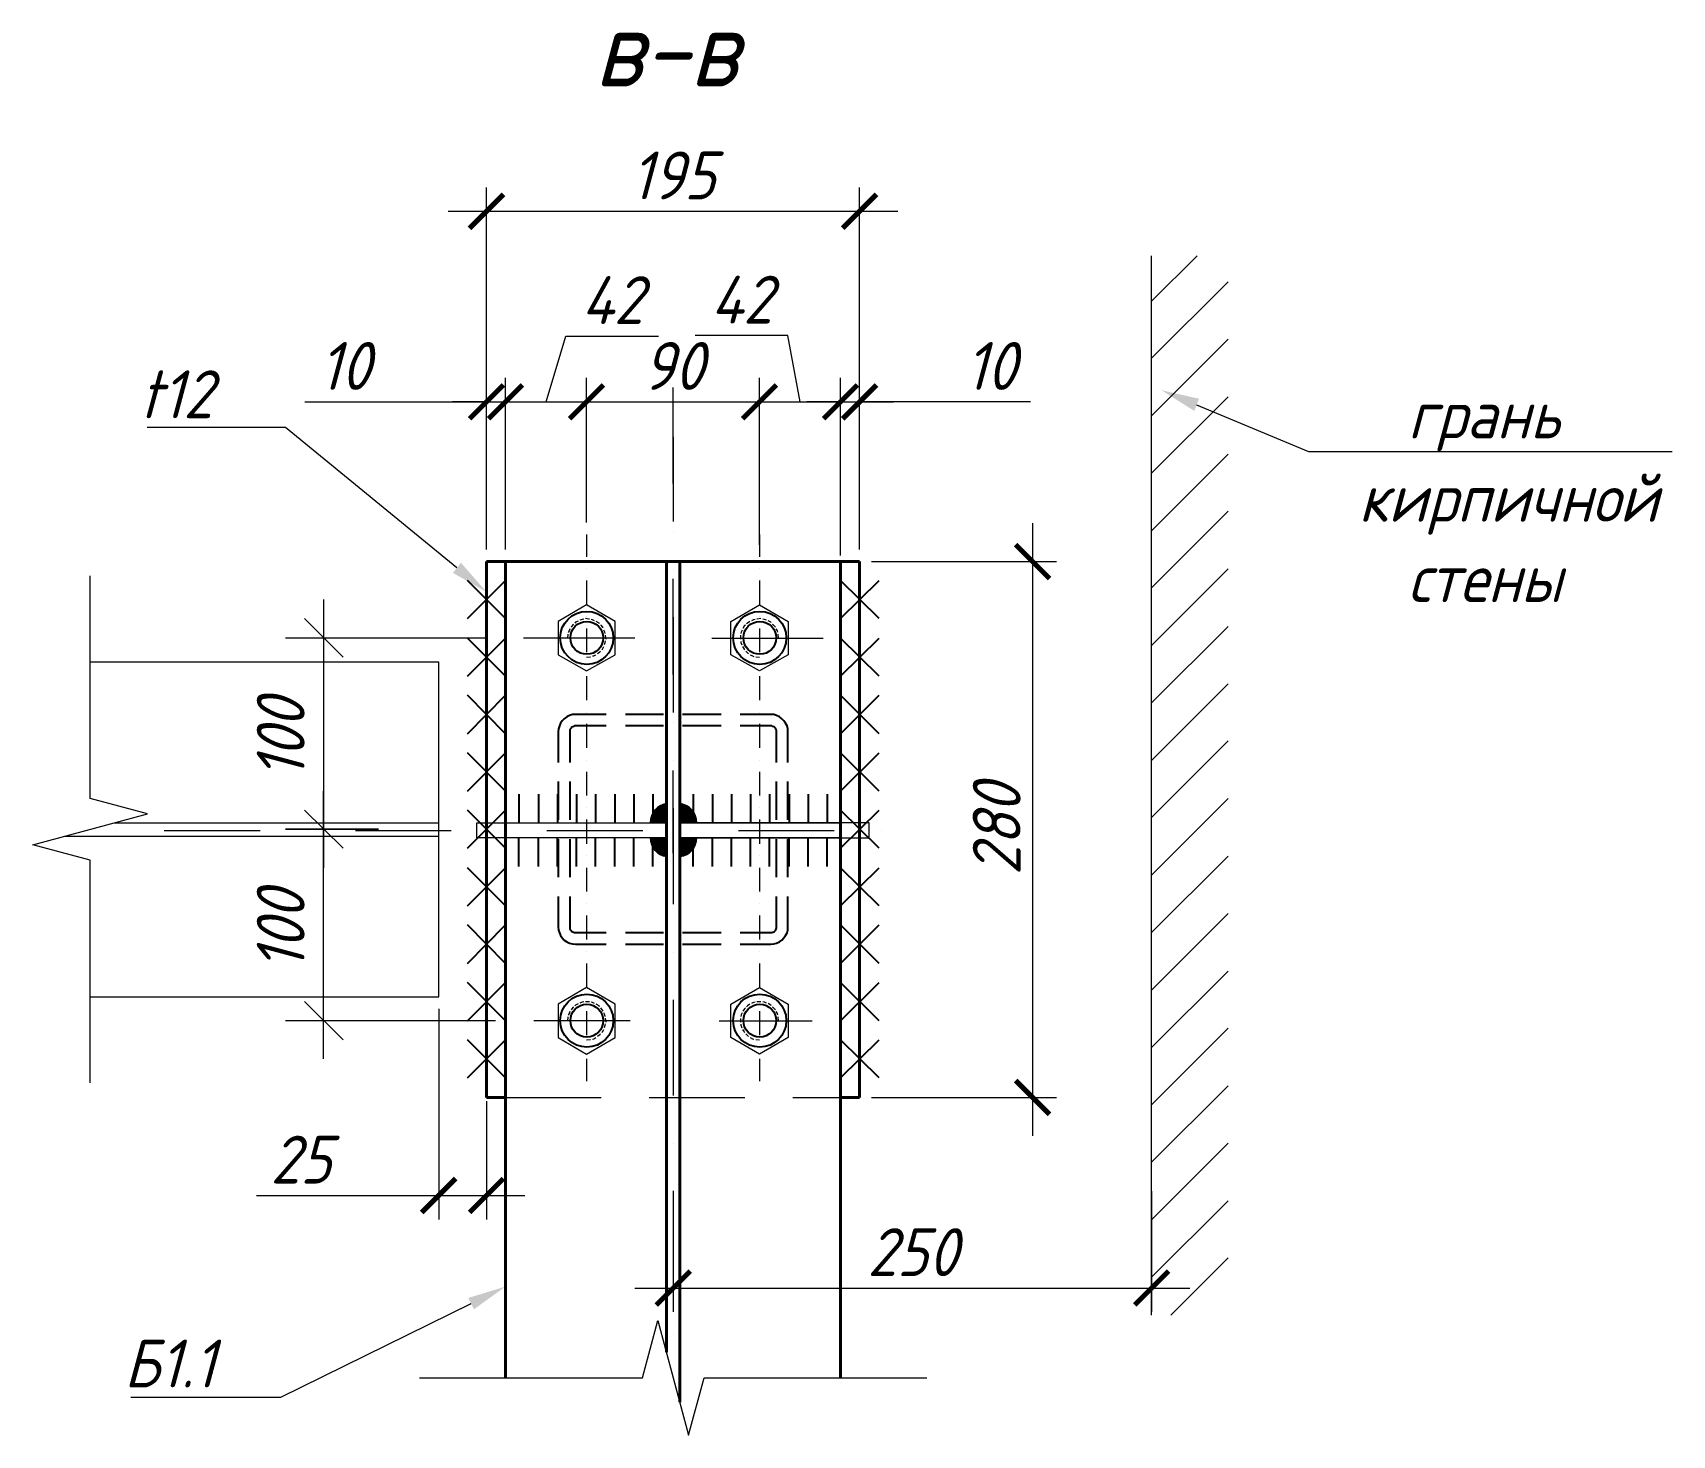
# Model space of a CAD drawing. Header units: millimetres. Extents: x 504091 to 2165846, y 135022 to 442887.
# Drawn here: x 893810 to 894667, y 255213 to 255946 of the extents above; entities that cross this region are included whole.
import ezdxf

# ---------------------------------------------------------------- set-up
doc = ezdxf.new("R2010")
doc.units = ezdxf.units.MM
doc.linetypes.add('( Dashed )', pattern=[0.75, 0.5, -0.25])
doc.layers.get('Defpoints').update_dxf_attribs({"color": 255})
for name, color, linetype in [('PDF _Геометрия', 7, 'Continuous'), ('PDF _Сплошная заливка', 7, 'Continuous'), ('PDF _Текст', 7, 'Continuous')]:
    doc.layers.add(name, color=color, linetype=linetype)
doc.layers.add('Лестницы', color=7, linetype='Continuous', lineweight=18)
doc.layers.add('Размеры КР', color=164, linetype='Continuous', lineweight=9)
doc.styles.add('GOST 2.304_new', font='isocpeur.ttf', dxfattribs={"width": 0.9, "oblique": 15})
doc.dimstyles.new('SPDS 1_10', dxfattribs={"dimscale": 10, "dimtxt": 2.5, "dimasz": 1.77, "dimexe": 1.25, "dimexo": 0.625, "dimtad": 1, "dimdec": 0, "dimrnd": 0.001, "dimtxsty": 'GOST 2.304_new', "dimblk": 'ARCHTICK', "dimcen": 2.5, "dimdle": 2, "dimclrt": 256, "dimadec": 0, "dimazin": 2, "dimtfac": 0.75, "dimtdec": 0, "dimtmove": 1, "dimatfit": 3, "dimfxl": 0, "dimtolj": 1, "dimlwd": 9, "dimlwe": 9, "dimarcsym": 0})

# ---------------------------------------------------------------- blocks, each defined once
blk = doc.blocks.new('_ArchTick')
at = {"color": 0, "linetype": 'ByBlock', "const_width": 0.15}
blk.add_lwpolyline([(-0.5, -0.5), (0.5, 0.5)], dxfattribs=at)
blk = doc.blocks.new('*D1410')
at = {"layer": 'Defpoints', "color": 0, "lineweight": 20, "transparency": 16777216}
for p in [(894242.2, 255669.45), (894242.2, 255389.51), (894332.56, 255389.51)]:
    blk.add_point(p, dxfattribs=at)
at = {"layer": 'Размеры КР', "color": 0, "lineweight": 9, "transparency": 16777216}
for p, q in [((894332.56, 255689.45), (894332.56, 255369.51)), ((894248.45, 255669.45), (894345.06, 255669.45)), ((894248.45, 255389.51), (894345.06, 255389.51))]:
    blk.add_line(p, q, dxfattribs=at)
at = {"layer": 'Размеры КР', "color": 0, "lineweight": 9, "transparency": 16777216, "xscale": 17.7, "yscale": 17.7, "zscale": 17.7}
for p, rotation in [((894332.56, 255669.45), 90), ((894332.56, 255389.51), 270)]:
    blk.add_blockref('_ArchTick', p, dxfattribs=dict(at, rotation=rotation))
at = {"layer": 'Размеры КР', "lineweight": 20, "transparency": 16777216, "insert": (894313.81, 255529.48), "char_height": 25, "attachment_point": 5, "rotation": 90, "style": 'GOST 2.304_new'}
blk.add_mtext('\\A1;280', dxfattribs=at)
blk = doc.blocks.new('*D1411')
at = {"layer": 'Defpoints', "color": 0, "lineweight": 20, "transparency": 16777216}
for p in [(894022.36, 255441.98), (894047.33, 255393.81), (894047.33, 255338.27)]:
    blk.add_point(p, dxfattribs=at)
at = {"layer": 'Размеры КР', "color": 0, "lineweight": 9, "transparency": 16777216}
for p, q in [((894022.36, 255435.73), (894022.36, 255325.77)), ((894047.33, 255387.56), (894047.33, 255325.77)), ((893927.26, 255338.27), (894022.36, 255338.27)), ((894002.36, 255338.27), (894067.33, 255338.27))]:
    blk.add_line(p, q, dxfattribs=at)
at = {"layer": 'Размеры КР', "color": 0, "lineweight": 9, "transparency": 16777216, "xscale": 17.7, "yscale": 17.7, "zscale": 17.7, "rotation": 180}
blk.add_blockref('_ArchTick', (894022.36, 255338.27), dxfattribs=at)
at = {"layer": 'Размеры КР', "color": 0, "lineweight": 9, "transparency": 16777216, "xscale": 17.7, "yscale": 17.7, "zscale": 17.7}
blk.add_blockref('_ArchTick', (894047.33, 255338.27), dxfattribs=at)
at = {"layer": 'Размеры КР', "lineweight": 20, "transparency": 16777216, "insert": (893950.36, 255357.02), "char_height": 25, "attachment_point": 5, "style": 'GOST 2.304_new'}
blk.add_mtext('\\A1;25', dxfattribs=at)
blk = doc.blocks.new('*D1412')
at = {"layer": 'Defpoints', "color": 0, "lineweight": 20, "transparency": 16777216}
for p in [(894057.27, 255752.89), (894047.33, 255669.45), (894057.27, 255669.45)]:
    blk.add_point(p, dxfattribs=at)
at = {"layer": 'Размеры КР', "color": 0, "lineweight": 9, "transparency": 16777216}
for p, q in [((894047.33, 255675.7), (894047.33, 255765.39)), ((894057.27, 255675.7), (894057.27, 255765.39)), ((893952.4, 255752.89), (894047.33, 255752.89)), ((894047.33, 255752.89), (894029.63, 255752.89)), ((894047.33, 255752.89), (894057.27, 255752.89)), ((894047.33, 255752.89), (894057.27, 255752.89)), ((894057.27, 255752.89), (894074.97, 255752.89))]:
    blk.add_line(p, q, dxfattribs=at)
at = {"layer": 'Размеры КР', "color": 0, "lineweight": 9, "transparency": 16777216, "xscale": 17.7, "yscale": 17.7, "zscale": 17.7}
blk.add_blockref('_ArchTick', (894047.33, 255752.89), dxfattribs=at)
at = {"layer": 'Размеры КР', "color": 0, "lineweight": 9, "transparency": 16777216, "xscale": 17.7, "yscale": 17.7, "zscale": 17.7, "rotation": 180}
blk.add_blockref('_ArchTick', (894057.27, 255752.89), dxfattribs=at)
at = {"layer": 'Размеры КР', "lineweight": 20, "transparency": 16777216, "insert": (893973.25, 255771.64), "char_height": 25, "attachment_point": 5, "style": 'GOST 2.304_new'}
blk.add_mtext('\\A1;10', dxfattribs=at)
blk = doc.blocks.new('*D1413')
at = {"layer": 'Defpoints', "color": 0, "lineweight": 20, "transparency": 16777216}
for p in [(894099.59, 255752.89), (894099.59, 255683.62), (894057.27, 255669.45)]:
    blk.add_point(p, dxfattribs=at)
at = {"layer": 'Размеры КР', "color": 0, "lineweight": 9, "transparency": 16777216}
for p, q in [((894078.43, 255752.89), (894088.74, 255787.27)), ((894088.74, 255787.27), (894137.19, 255787.27)), ((894057.27, 255675.7), (894057.27, 255765.39)), ((894099.59, 255689.87), (894099.59, 255765.39)), ((894037.27, 255752.89), (894119.59, 255752.89))]:
    blk.add_line(p, q, dxfattribs=at)
at = {"layer": 'Размеры КР', "color": 0, "lineweight": 9, "transparency": 16777216, "xscale": 17.7, "yscale": 17.7, "zscale": 17.7, "rotation": 180}
blk.add_blockref('_ArchTick', (894057.27, 255752.89), dxfattribs=at)
at = {"layer": 'Размеры КР', "color": 0, "lineweight": 9, "transparency": 16777216, "xscale": 17.7, "yscale": 17.7, "zscale": 17.7}
blk.add_blockref('_ArchTick', (894099.59, 255752.89), dxfattribs=at)
at = {"layer": 'Размеры КР', "lineweight": 20, "transparency": 16777216, "insert": (894112.97, 255806.02), "char_height": 25, "attachment_point": 5, "style": 'GOST 2.304_new'}
blk.add_mtext('\\A1;42', dxfattribs=at)
blk = doc.blocks.new('*D1414')
at = {"layer": 'Defpoints', "color": 0, "lineweight": 20, "transparency": 16777216}
for p in [(894189.94, 255752.89), (894099.59, 255683.62), (894189.94, 255671.98)]:
    blk.add_point(p, dxfattribs=at)
at = {"layer": 'Размеры КР', "color": 0, "lineweight": 9, "transparency": 16777216}
for p, q in [((894099.59, 255689.87), (894099.59, 255765.39)), ((894189.94, 255678.23), (894189.94, 255765.39)), ((894079.59, 255752.89), (894209.94, 255752.89))]:
    blk.add_line(p, q, dxfattribs=at)
at = {"layer": 'Размеры КР', "color": 0, "lineweight": 9, "transparency": 16777216, "xscale": 17.7, "yscale": 17.7, "zscale": 17.7, "rotation": 180}
blk.add_blockref('_ArchTick', (894099.59, 255752.89), dxfattribs=at)
at = {"layer": 'Размеры КР', "color": 0, "lineweight": 9, "transparency": 16777216, "xscale": 17.7, "yscale": 17.7, "zscale": 17.7}
blk.add_blockref('_ArchTick', (894189.94, 255752.89), dxfattribs=at)
at = {"layer": 'Размеры КР', "lineweight": 20, "transparency": 16777216, "insert": (894144.77, 255771.64), "char_height": 25, "attachment_point": 5, "style": 'GOST 2.304_new'}
blk.add_mtext('\\A1;90', dxfattribs=at)
blk = doc.blocks.new('*D1415')
at = {"layer": 'Defpoints', "color": 0, "lineweight": 20, "transparency": 16777216}
for p in [(894232.26, 255752.89), (894189.94, 255671.98), (894232.26, 255666.35)]:
    blk.add_point(p, dxfattribs=at)
at = {"layer": 'Размеры КР', "color": 0, "lineweight": 9, "transparency": 16777216}
for p, q in [((894204.71, 255787.52), (894156.26, 255787.52)), ((894211.1, 255752.89), (894204.71, 255787.52)), ((894189.94, 255678.23), (894189.94, 255765.39)), ((894232.26, 255672.6), (894232.26, 255765.39)), ((894169.94, 255752.89), (894252.26, 255752.89))]:
    blk.add_line(p, q, dxfattribs=at)
at = {"layer": 'Размеры КР', "color": 0, "lineweight": 9, "transparency": 16777216, "xscale": 17.7, "yscale": 17.7, "zscale": 17.7, "rotation": 180}
blk.add_blockref('_ArchTick', (894189.94, 255752.89), dxfattribs=at)
at = {"layer": 'Размеры КР', "color": 0, "lineweight": 9, "transparency": 16777216, "xscale": 17.7, "yscale": 17.7, "zscale": 17.7}
blk.add_blockref('_ArchTick', (894232.26, 255752.89), dxfattribs=at)
at = {"layer": 'Размеры КР', "lineweight": 20, "transparency": 16777216, "insert": (894180.49, 255806.27), "char_height": 25, "attachment_point": 5, "style": 'GOST 2.304_new'}
blk.add_mtext('\\A1;42', dxfattribs=at)
blk = doc.blocks.new('*D1416')
at = {"layer": 'Defpoints', "color": 0, "lineweight": 20, "transparency": 16777216}
for p in [(894242.2, 255752.89), (894232.26, 255666.35), (894242.2, 255669.45)]:
    blk.add_point(p, dxfattribs=at)
at = {"layer": 'Размеры КР', "color": 0, "lineweight": 9, "transparency": 16777216}
for p, q in [((894232.26, 255672.6), (894232.26, 255765.39)), ((894242.2, 255675.7), (894242.2, 255765.39)), ((894232.26, 255752.89), (894214.56, 255752.89)), ((894232.26, 255752.89), (894242.2, 255752.89)), ((894232.26, 255752.89), (894242.2, 255752.89)), ((894242.2, 255752.89), (894259.9, 255752.89)), ((894331.46, 255752.89), (894242.2, 255752.89))]:
    blk.add_line(p, q, dxfattribs=at)
at = {"layer": 'Размеры КР', "color": 0, "lineweight": 9, "transparency": 16777216, "xscale": 17.7, "yscale": 17.7, "zscale": 17.7}
blk.add_blockref('_ArchTick', (894232.26, 255752.89), dxfattribs=at)
at = {"layer": 'Размеры КР', "color": 0, "lineweight": 9, "transparency": 16777216, "xscale": 17.7, "yscale": 17.7, "zscale": 17.7, "rotation": 180}
blk.add_blockref('_ArchTick', (894242.2, 255752.89), dxfattribs=at)
at = {"layer": 'Размеры КР', "lineweight": 20, "transparency": 16777216, "insert": (894310.61, 255771.64), "char_height": 25, "attachment_point": 5, "style": 'GOST 2.304_new'}
blk.add_mtext('\\A1;10', dxfattribs=at)
blk = doc.blocks.new('*D1417')
at = {"layer": 'Defpoints', "color": 0, "lineweight": 20, "transparency": 16777216}
for p in [(894242.2, 255852.42), (894047.33, 255669.45), (894242.2, 255669.45)]:
    blk.add_point(p, dxfattribs=at)
at = {"layer": 'Размеры КР', "color": 0, "lineweight": 9, "transparency": 16777216}
for p, q in [((894047.33, 255675.7), (894047.33, 255864.92)), ((894242.2, 255675.7), (894242.2, 255864.92)), ((894027.33, 255852.42), (894262.2, 255852.42))]:
    blk.add_line(p, q, dxfattribs=at)
at = {"layer": 'Размеры КР', "color": 0, "lineweight": 9, "transparency": 16777216, "xscale": 17.7, "yscale": 17.7, "zscale": 17.7, "rotation": 180}
blk.add_blockref('_ArchTick', (894047.33, 255852.42), dxfattribs=at)
at = {"layer": 'Размеры КР', "color": 0, "lineweight": 9, "transparency": 16777216, "xscale": 17.7, "yscale": 17.7, "zscale": 17.7}
blk.add_blockref('_ArchTick', (894242.2, 255852.42), dxfattribs=at)
at = {"layer": 'Размеры КР', "lineweight": 20, "transparency": 16777216, "insert": (894144.77, 255871.17), "char_height": 25, "attachment_point": 5, "style": 'GOST 2.304_new'}
blk.add_mtext('\\A1;195', dxfattribs=at)
blk = doc.blocks.new('*D1418')
at = {"layer": 'Defpoints', "color": 0, "lineweight": 20, "transparency": 16777216}
for p in [(894394.75, 255346.7), (894144.87, 255332.89), (894394.75, 255289.93)]:
    blk.add_point(p, dxfattribs=at)
at = {"layer": 'Размеры КР', "color": 0, "lineweight": 9, "transparency": 16777216}
for p, q in [((894394.75, 255340.45), (894394.75, 255277.43)), ((894144.87, 255326.64), (894144.87, 255277.43)), ((894124.87, 255289.93), (894414.75, 255289.93))]:
    blk.add_line(p, q, dxfattribs=at)
at = {"layer": 'Размеры КР', "color": 0, "lineweight": 9, "transparency": 16777216, "xscale": 17.7, "yscale": 17.7, "zscale": 17.7, "rotation": 180}
blk.add_blockref('_ArchTick', (894144.87, 255289.93), dxfattribs=at)
at = {"layer": 'Размеры КР', "color": 0, "lineweight": 9, "transparency": 16777216, "xscale": 17.7, "yscale": 17.7, "zscale": 17.7}
blk.add_blockref('_ArchTick', (894394.75, 255289.93), dxfattribs=at)
at = {"layer": 'Размеры КР', "lineweight": 20, "transparency": 16777216, "insert": (894269.81, 255308.68), "char_height": 25, "attachment_point": 5, "style": 'GOST 2.304_new'}
blk.add_mtext('\\A1;250', dxfattribs=at)

msp = doc.modelspace()

# ---------------------------------------------------------------- linework, layer by layer
at = {"layer": 'PDF _Геометрия', "lineweight": 40}
for p, q in [((894242.2032, 255669.4455), (894047.3273, 255669.4455)), ((894047.3273, 255669.4455), (894047.3273, 255389.5097)), ((894232.2584, 255669.4455), (894057.2721, 255669.4455)), ((894057.2721, 255669.4455), (894057.2721, 255243.0883)), ((894232.2584, 255243.0883), (894232.2584, 255669.4455)), ((894242.2032, 255389.5097), (894242.2032, 255669.4455)), ((894047.3273, 255389.5097), (894057.2721, 255389.5097)), ((894232.2584, 255389.5097), (894242.2032, 255389.5097))]:
    msp.add_line(p, q, dxfattribs=at)
at = {"layer": 'PDF _Геометрия', "lineweight": 5}
for p, q in [((894022.3595, 255616.9708), (893840.3907, 255616.9708)), ((894022.3595, 255441.9844), (894022.3595, 255616.9708)), ((893840.3907, 255441.9844), (894022.3595, 255441.9844))]:
    msp.add_line(p, q, dxfattribs=at)
at = {"layer": 'PDF _Геометрия', "lineweight": 9}
for points in [[(894394.7517, 255805.4989), (894418.4499, 255829.1972)], [(894394.7517, 255275.6734), (894394.7517, 255829.1972)], [(894394.7517, 255775.6645), (894434.7425, 255815.6553)], [(894394.7517, 255745.6185), (894434.7425, 255785.6093)], [(894144.8711, 255710.2827), (894144.8711, 255760.4299)], [(894394.7517, 255715.5725), (894434.7425, 255755.5633)], [(894418.2383, 255751.3315), (894476.6376, 255726.9984), (894486.794, 255726.9984), (894666.647, 255726.9984)], [(893870.0135, 255739.6939), (893932.2214, 255739.6939), (893942.3778, 255739.6939), (894031.8811, 255666.2716)], [(894144.8711, 255734.6157), (894144.8711, 255690.3931)], [(894394.7517, 255685.5265), (894434.7425, 255725.5173)], [(894394.7517, 255655.692), (894434.7425, 255695.6829)], [(894099.5905, 255683.6221), (894099.5905, 255671.9846)], [(894144.8711, 255685.3149), (894144.8711, 255685.3149)], [(894189.9401, 255683.6221), (894189.9401, 255671.9846)], [(894057.2721, 255669.4455), (894057.2721, 255389.5097)], [(894232.2584, 255669.4455), (894232.2584, 255389.5097)], [(894099.5905, 255665.8484), (894099.5905, 255665.8484)], [(894099.5905, 255659.5007), (894099.5905, 255647.0168)], [(894144.8711, 255665.4252), (894144.8711, 255665.4252)], [(894144.8711, 255610.4114), (894144.8711, 255660.3471)], [(894189.9401, 255665.8484), (894189.9401, 255665.8484)], [(894189.9401, 255659.5007), (894189.9401, 255647.0168)], [(894394.7517, 255625.646), (894434.7425, 255665.6368)], [(894099.5905, 255640.8806), (894099.5905, 255640.8806)], [(894189.9401, 255640.8806), (894189.9401, 255640.8806)], [(893972.4239, 255619.5099), (893952.3227, 255639.6111)], [(894090.9152, 255634.3213), (894090.492, 255633.2633), (894090.0688, 255632.417)], [(894092.8195, 255636.6488), (894092.3963, 255636.4372), (894091.55, 255635.1676)], [(894095.147, 255638.3415), (894093.8775, 255637.7067), (894093.4543, 255637.2836)], [(894098.1093, 255639.3995), (894097.263, 255639.1879), (894095.9934, 255638.7647)], [(894101.0716, 255639.3995), (894100.86, 255639.3995), (894098.9557, 255639.6111)], [(894099.5905, 255634.5329), (894099.5905, 255622.049)], [(894103.8223, 255638.5531), (894102.7643, 255638.9763), (894101.918, 255639.1879)], [(894106.3614, 255636.8604), (894106.1498, 255637.2836), (894104.6687, 255638.1299)], [(894108.2657, 255634.7445), (894107.4194, 255636.014), (894106.9962, 255636.2256)], [(894109.3237, 255631.7822), (894109.1121, 255632.6285), (894108.6889, 255633.6865)], [(894144.8711, 255640.4574), (894144.8711, 255590.5218)], [(894180.8417, 255633.6865), (894180.4185, 255632.6285), (894180.2069, 255631.7822)], [(894182.5344, 255636.2256), (894182.1112, 255636.014), (894181.2648, 255634.5329)], [(894184.8619, 255638.1299), (894183.5924, 255637.2836), (894183.1692, 255636.8604)], [(894187.6126, 255639.1879), (894186.7662, 255638.9763), (894185.7083, 255638.5531)], [(894190.5749, 255639.6111), (894188.6706, 255639.3995), (894188.459, 255639.3995)], [(894189.9401, 255634.5329), (894189.9401, 255622.049)], [(894193.5372, 255638.7647), (894192.4792, 255639.1879), (894191.6328, 255639.3995)], [(894196.0763, 255637.4952), (894195.8647, 255637.7067), (894194.3835, 255638.5531)], [(894198.1922, 255635.1676), (894197.1342, 255636.4372), (894196.711, 255636.6488)], [(894199.4617, 255632.6285), (894199.2501, 255633.2633), (894198.6154, 255634.3213)], [(894394.7517, 255595.6), (894434.7425, 255635.5908)], [(894124.7699, 255629.4547), (894066.5822, 255629.4547)], [(894089.8572, 255631.5706), (894089.8572, 255631.359), (894089.6457, 255629.4547)], [(894107.6309, 255623.3185), (894107.8425, 255623.7417), (894108.6889, 255625.0112)], [(894108.9005, 255626.0692), (894109.3237, 255627.1272), (894109.5353, 255627.9735)], [(894109.7469, 255628.8199), (894109.5353, 255630.7242), (894109.5353, 255630.9358)], [(894164.9723, 255629.4547), (894223.16, 255629.4547)], [(894179.9953, 255630.9358), (894179.9953, 255630.7242), (894179.9953, 255628.8199)], [(894180.2069, 255627.7619), (894180.2069, 255627.1272), (894180.6301, 255625.8576)], [(894181.0533, 255625.0112), (894181.8996, 255623.7417), (894182.1112, 255623.3185)], [(894199.8849, 255629.4547), (894199.6733, 255631.359), (894199.6733, 255631.5706)], [(894099.5905, 255619.5099), (894101.4948, 255619.7215), (894101.7064, 255619.7215)], [(894099.5905, 255615.7012), (894099.5905, 255615.7012)], [(894102.7643, 255620.1446), (894103.3991, 255620.1446), (894104.4571, 255620.7794)], [(894105.3034, 255621.4142), (894106.573, 255622.2606), (894106.7846, 255622.6837)], [(894182.746, 255622.6837), (894183.1692, 255622.2606), (894184.2271, 255621.2026)], [(894185.0735, 255620.7794), (894186.343, 255620.1446), (894186.9778, 255619.933)], [(894188.0358, 255619.7215), (894189.9401, 255619.5099)], [(894189.9401, 255615.7012), (894189.9401, 255615.7012)], [(894099.5905, 255609.565), (894099.5905, 255597.0811)], [(894189.9401, 255609.565), (894189.9401, 255597.0811)], [(894394.7517, 255565.554), (894434.7425, 255605.5448)], [(894099.5905, 255590.7334), (894099.5905, 255590.7334)], [(894189.9401, 255590.7334), (894189.9401, 255590.7334)], [(894099.5905, 255584.5972), (894099.5905, 255572.1133)], [(894144.8711, 255585.4436), (894144.8711, 255585.4436)], [(894189.9401, 255584.5972), (894189.9401, 255572.1133)], [(894394.7517, 255535.7196), (894434.7425, 255575.7104)], [(894099.5905, 255565.7656), (894099.5905, 255565.7656)], [(894144.8711, 255565.554), (894144.8711, 255565.554)], [(894189.9401, 255565.7656), (894189.9401, 255565.7656)], [(894099.5905, 255559.6294), (894099.5905, 255547.1455)], [(894144.8711, 255517.0995), (894144.8711, 255560.2642)], [(894189.9401, 255559.6294), (894189.9401, 255547.1455)], [(894099.5905, 255540.7978), (894099.5905, 255540.7978)], [(894144.8711, 255540.5862), (894144.8711, 255490.4389)], [(894189.9401, 255540.7978), (894189.9401, 255540.7978)], [(894394.7517, 255505.6735), (894434.7425, 255545.6644)], [(894057.2721, 255532.9689), (894141.274, 255532.9689)], [(894099.5905, 255534.6616), (894099.5905, 255521.9661)], [(894148.2565, 255532.9689), (894232.2584, 255532.9689)], [(894189.9401, 255534.6616), (894189.9401, 255521.9661)], [(893853.9325, 255528.9486), (893853.9325, 255528.9486)], [(893878.9003, 255528.9486), (893929.0476, 255528.9486)], [(893954.0154, 255528.9486), (893954.0154, 255528.9486)], [(893978.9832, 255528.9486), (894028.9188, 255528.9486)], [(894053.8867, 255528.9486), (894053.8867, 255528.9486)], [(894141.274, 255525.14), (894057.2721, 255525.14)], [(894078.8545, 255528.9486), (894129.0017, 255528.9486)], [(894232.2584, 255525.14), (894148.2565, 255525.14)], [(894153.9695, 255528.9486), (894153.9695, 255528.9486)], [(894178.9373, 255528.9486), (894228.873, 255528.9486)], [(894253.8408, 255528.9486), (894253.8408, 255528.9486)], [(894099.5905, 255515.8299), (894099.5905, 255515.8299)], [(894189.9401, 255515.8299), (894189.9401, 255515.8299)], [(894394.7517, 255475.6275), (894434.7425, 255515.6183)], [(894099.5905, 255509.4822), (894099.5905, 255496.9983)], [(894189.9401, 255509.4822), (894189.9401, 255496.9983)], [(894099.5905, 255490.8621), (894099.5905, 255490.8621)], [(894189.9401, 255490.8621), (894189.9401, 255490.8621)], [(894099.5905, 255484.5144), (894099.5905, 255472.0305)], [(894189.9401, 255484.5144), (894189.9401, 255472.0305)], [(894394.7517, 255445.5815), (894434.7425, 255485.5723)], [(894099.5905, 255465.8943), (894099.5905, 255465.8943)], [(894144.8711, 255465.4711), (894144.8711, 255465.4711)], [(894189.9401, 255465.8943), (894189.9401, 255465.8943)], [(894099.5905, 255459.5466), (894099.5905, 255447.0626)], [(894189.9401, 255459.5466), (894189.9401, 255447.0626)], [(894394.7517, 255415.5355), (894434.7425, 255455.5263)], [(893952.3227, 255439.6569), (893972.4239, 255419.5557)], [(894092.8195, 255436.6947), (894092.3963, 255436.4831), (894091.55, 255435.2135)], [(894095.147, 255438.3874), (894093.8775, 255437.7526), (894093.4543, 255437.3294)], [(894098.1093, 255439.4453), (894097.263, 255439.2338), (894095.9934, 255438.8106)], [(894101.0716, 255439.4453), (894100.86, 255439.4453), (894098.9557, 255439.4453)], [(894099.5905, 255440.9265), (894099.5905, 255440.9265)], [(894103.8223, 255438.599), (894102.7643, 255439.0222), (894101.918, 255439.2338)], [(894106.3614, 255436.9062), (894106.1498, 255437.3294), (894104.6687, 255438.1758)], [(894108.2657, 255434.5787), (894107.4194, 255435.8483), (894106.9962, 255436.2715)], [(894144.8711, 255440.5033), (894144.8711, 255390.5677)], [(894182.5344, 255436.2715), (894182.1112, 255435.8483), (894181.2648, 255434.5787)], [(894184.8619, 255438.1758), (894183.5924, 255437.3294), (894183.1692, 255436.9062)], [(894187.6126, 255439.2338), (894186.7662, 255439.0222), (894185.7083, 255438.599)], [(894190.5749, 255439.4453), (894188.6706, 255439.4453), (894188.459, 255439.4453)], [(894189.9401, 255440.9265), (894189.9401, 255440.9265)], [(894193.5372, 255438.8106), (894192.4792, 255439.2338), (894191.6328, 255439.4453)], [(894196.0763, 255437.3294), (894195.8647, 255437.7526), (894194.3835, 255438.599)], [(894198.1922, 255435.2135), (894197.1342, 255436.4831), (894196.711, 255436.6947)], [(894122.4424, 255429.5005), (894072.0835, 255429.5005)], [(894089.8572, 255431.6165), (894089.8572, 255431.4049), (894089.6457, 255429.5005)], [(894090.9152, 255434.3671), (894090.492, 255433.3092), (894090.0688, 255432.4628)], [(894099.5905, 255434.5787), (894099.5905, 255422.0948)], [(894109.3237, 255431.828), (894109.1121, 255432.6744), (894108.6889, 255433.7324)], [(894108.9005, 255426.1151), (894109.3237, 255427.173), (894109.5353, 255428.0194)], [(894109.7469, 255428.8658), (894109.5353, 255430.7701), (894109.5353, 255430.9817)], [(894168.7809, 255429.5005), (894217.447, 255429.5005)], [(894179.9953, 255430.7701), (894179.9953, 255428.8658)], [(894180.8417, 255433.7324), (894180.4185, 255432.6744), (894180.2069, 255431.828)], [(894180.2069, 255427.8078), (894180.2069, 255427.173), (894180.6301, 255425.9035)], [(894189.9401, 255434.5787), (894189.9401, 255422.0948)], [(894199.4617, 255432.6744), (894199.2501, 255433.3092), (894198.6154, 255434.3671)], [(894199.8849, 255429.5005), (894199.6733, 255431.4049), (894199.6733, 255431.6165)], [(894099.5905, 255419.5557), (894101.4948, 255419.7673), (894101.7064, 255419.7673)], [(894102.7643, 255419.9789), (894103.3991, 255420.1905), (894104.4571, 255420.8253)], [(894105.3034, 255421.4601), (894106.573, 255422.3064), (894106.7846, 255422.7296)], [(894107.6309, 255423.3644), (894107.8425, 255423.7876), (894108.6889, 255425.0571)], [(894181.0533, 255425.0571), (894181.8996, 255423.7876), (894182.1112, 255423.3644)], [(894182.746, 255422.7296), (894183.1692, 255422.3064), (894184.2271, 255421.2485)], [(894185.0735, 255420.8253), (894186.343, 255420.1905), (894186.9778, 255419.9789)], [(894188.0358, 255419.7673), (894189.9401, 255419.5557)], [(894394.7517, 255385.7011), (894434.7425, 255425.6919)], [(894099.5905, 255415.7471), (894099.5905, 255415.7471)], [(894099.5905, 255409.6109), (894099.5905, 255397.9734)], [(894189.9401, 255415.7471), (894189.9401, 255415.7471)], [(894189.9401, 255409.6109), (894189.9401, 255397.9734)], [(894394.7517, 255355.655), (894434.7425, 255395.6459)], [(894144.8711, 255365.5999), (894144.8711, 255365.5999)], [(894394.7517, 255325.609), (894434.7425, 255365.5999)], [(894144.8711, 255340.632), (894144.8711, 255290.4848)], [(894394.7517, 255295.563), (894434.7425, 255335.5538)], [(894404.6965, 255275.6734), (894434.7425, 255305.7194)], [(893861.5498, 255232.9319), (893929.6823, 255232.9319), (893939.8387, 255232.9319), (894039.2868, 255281.8096)], [(894012.4147, 255243.0883), (894128.7901, 255243.0883), (894136.8306, 255272.9227), (894152.9116, 255213.0423), (894160.952, 255243.0883), (894277.3275, 255243.0883)], [(894144.8711, 255265.517), (894144.8711, 255265.517)]]:
    msp.add_lwpolyline(points, dxfattribs=at)
at = {"layer": 'PDF _Геометрия', "lineweight": 40}
for points in [[(894141.274, 255256.3768), (894141.274, 255669.4455)], [(894148.2565, 255230.3761), (894148.2565, 255669.4455)]]:
    msp.add_lwpolyline(points, dxfattribs=at)
at = {"layer": 'PDF _Геометрия', "lineweight": 5}
for points in [[(893840.3907, 255397.127), (893840.3907, 255513.5024), (893810.3446, 255521.5429), (893870.2251, 255537.6239), (893840.3907, 255545.6644), (893840.3907, 255662.0398)], [(893852.8913, 255532.9689), (894022.3595, 255532.9689)], [(893826.8906, 255525.9863), (894022.3595, 255525.9863)]]:
    msp.add_lwpolyline(points, dxfattribs=at)
at = {"layer": 'PDF _Геометрия', "lineweight": 25}
for points in [[(894037.3825, 255639.6111), (894057.2721, 255659.5007)], [(894057.2721, 255639.6111), (894037.3825, 255659.5007)], [(894252.3596, 255639.6111), (894232.2584, 255659.5007)], [(894232.2584, 255639.6111), (894252.3596, 255659.5007)], [(894037.3825, 255609.5651), (894057.2721, 255629.4547)], [(894057.2721, 255609.5651), (894037.3825, 255629.4547)], [(894252.3596, 255609.5651), (894232.2584, 255629.4547)], [(894232.2584, 255609.5651), (894252.3596, 255629.4547)], [(894037.3825, 255579.519), (894057.2721, 255599.6202)], [(894057.2721, 255579.519), (894037.3825, 255599.6202)], [(894252.3596, 255579.519), (894232.2584, 255599.6202)], [(894232.2584, 255579.519), (894252.3596, 255599.6202)], [(894109.7469, 255589.4638), (894093.8775, 255589.4638), (894092.1848, 255589.4638), (894090.7036, 255589.0407), (894089.2225, 255588.4059), (894087.9529, 255587.3479), (894086.895, 255586.29), (894086.0486, 255585.0204), (894085.4138, 255583.5393), (894084.9906, 255582.0581), (894084.779, 255580.577), (894084.779, 255564.496)], [(894139.7929, 255589.4638), (894119.9033, 255589.4638)], [(894169.8389, 255589.4638), (894149.7377, 255589.4638)], [(894204.7515, 255564.496), (894204.7515, 255580.577), (894204.7515, 255582.0581), (894204.3283, 255583.5393), (894203.482, 255585.0204), (894202.6356, 255586.29), (894201.5776, 255587.3479), (894200.3081, 255588.4059), (894198.827, 255589.0407), (894197.3458, 255589.4638), (894195.8647, 255589.4638), (894179.7837, 255589.4638)], [(894109.7469, 255583.5393), (894093.8775, 255583.5393), (894093.2427, 255583.5393), (894092.8195, 255583.3277), (894092.3963, 255583.1161), (894091.9732, 255582.9045), (894091.55, 255582.4813), (894091.1268, 255582.0581), (894090.9152, 255581.6349), (894090.9152, 255581.0002), (894090.9152, 255580.577), (894090.9152, 255564.496)], [(894139.7929, 255583.5393), (894119.9033, 255583.5393)], [(894169.8389, 255583.5393), (894149.7377, 255583.5393)], [(894198.827, 255564.496), (894198.827, 255580.577), (894198.827, 255581.0002), (894198.6154, 255581.6349), (894198.4038, 255582.0581), (894198.1922, 255582.4813), (894197.769, 255582.9045), (894197.3458, 255583.1161), (894196.9226, 255583.3277), (894196.2879, 255583.5393), (894195.8647, 255583.5393), (894179.7837, 255583.5393)], [(894037.3825, 255549.473), (894057.2721, 255569.5742)], [(894057.2721, 255549.473), (894037.3825, 255569.5742)], [(894252.3596, 255549.473), (894232.2584, 255569.5742)], [(894232.2584, 255549.473), (894252.3596, 255569.5742)], [(894064.2547, 255547.9919), (894064.2547, 255532.9689)], [(894074.4111, 255547.9919), (894074.4111, 255532.9689)], [(894084.3559, 255547.9919), (894084.3559, 255532.9689)], [(894084.779, 255554.5512), (894084.779, 255534.45)], [(894090.9152, 255554.5512), (894090.9152, 255534.45)], [(894094.3007, 255547.9919), (894094.3007, 255532.9689)], [(894104.2455, 255547.9919), (894104.2455, 255532.9689)], [(894114.4019, 255547.9919), (894114.4019, 255532.9689)], [(894124.3467, 255547.9919), (894124.3467, 255532.9689)], [(894134.2915, 255547.9919), (894134.2915, 255532.9689)], [(894155.2391, 255547.9919), (894155.2391, 255532.9689)], [(894165.3955, 255547.9919), (894165.3955, 255532.9689)], [(894175.3403, 255547.9919), (894175.3403, 255532.9689)], [(894185.2851, 255547.9919), (894185.2851, 255532.9689)], [(894195.2299, 255547.9919), (894195.2299, 255532.9689)], [(894198.827, 255534.45), (894198.827, 255554.5512)], [(894204.7515, 255534.45), (894204.7515, 255554.5512)], [(894205.3863, 255547.9919), (894205.3863, 255532.9689)], [(894215.3311, 255547.9919), (894215.3311, 255532.9689)], [(894225.2759, 255547.9919), (894225.2759, 255532.9689)], [(894037.3825, 255519.6386), (894057.2721, 255539.5282)], [(894057.2721, 255519.6386), (894037.3825, 255539.5282)], [(894252.3596, 255519.6386), (894232.2584, 255539.5282)], [(894232.2584, 255519.6386), (894252.3596, 255539.5282)], [(894064.2547, 255510.117), (894064.2547, 255525.14)], [(894074.4111, 255510.117), (894074.4111, 255525.14)], [(894084.3559, 255510.117), (894084.3559, 255525.14)], [(894084.779, 255524.5052), (894084.779, 255504.6156)], [(894090.9152, 255524.5052), (894090.9152, 255504.6156)], [(894094.3007, 255510.117), (894094.3007, 255525.14)], [(894104.2455, 255510.117), (894104.2455, 255525.14)], [(894114.4019, 255510.117), (894114.4019, 255525.14)], [(894124.3467, 255510.117), (894124.3467, 255525.14)], [(894134.2915, 255510.117), (894134.2915, 255525.14)], [(894155.2391, 255510.117), (894155.2391, 255525.14)], [(894165.3955, 255510.117), (894165.3955, 255525.14)], [(894175.3403, 255510.117), (894175.3403, 255525.14)], [(894185.2851, 255510.117), (894185.2851, 255525.14)], [(894195.2299, 255510.117), (894195.2299, 255525.14)], [(894198.827, 255504.6156), (894198.827, 255524.5052)], [(894204.7515, 255504.6156), (894204.7515, 255524.5052)], [(894205.3863, 255510.117), (894205.3863, 255525.14)], [(894215.3311, 255510.117), (894215.3311, 255525.14)], [(894225.2759, 255510.117), (894225.2759, 255525.14)], [(894037.3825, 255489.5926), (894057.2721, 255509.4822)], [(894057.2721, 255489.5926), (894037.3825, 255509.4822)], [(894252.3596, 255489.5926), (894232.2584, 255509.4822)], [(894232.2584, 255489.5926), (894252.3596, 255509.4822)], [(894084.779, 255494.4592), (894084.779, 255478.5898), (894084.9906, 255476.8971), (894085.4138, 255475.4159), (894086.0486, 255474.1464), (894086.895, 255472.8768), (894087.9529, 255471.6073), (894089.2225, 255470.7609), (894090.7036, 255470.1261), (894092.1848, 255469.703), (894093.8775, 255469.4914), (894109.7469, 255469.4914)], [(894090.9152, 255494.4592), (894090.9152, 255478.5898), (894090.9152, 255477.955), (894090.9152, 255477.5318), (894091.1268, 255477.1087), (894091.55, 255476.6855), (894091.9732, 255476.2623), (894092.3963, 255476.0507), (894092.8195, 255475.8391), (894093.2427, 255475.6275), (894093.8775, 255475.6275), (894109.7469, 255475.6275)], [(894179.7837, 255469.4914), (894195.8647, 255469.4914), (894197.3458, 255469.703), (894198.827, 255470.1261), (894200.3081, 255470.7609), (894201.5776, 255471.6073), (894202.6356, 255472.8768), (894203.482, 255474.1464), (894204.3283, 255475.4159), (894204.7515, 255476.8971), (894204.7515, 255478.5898), (894204.7515, 255494.4592)], [(894179.7837, 255475.6275), (894195.8647, 255475.6275), (894196.2879, 255475.6275), (894196.9226, 255475.8391), (894197.3458, 255476.0507), (894197.769, 255476.2623), (894198.1922, 255476.6855), (894198.4038, 255477.1087), (894198.6154, 255477.5318), (894198.827, 255477.955), (894198.827, 255478.5898), (894198.827, 255494.4592)], [(894037.3825, 255459.5466), (894057.2721, 255479.6478)], [(894057.2721, 255459.5466), (894037.3825, 255479.6478)], [(894252.3596, 255459.5466), (894232.2584, 255479.6478)], [(894232.2584, 255459.5466), (894252.3596, 255479.6478)], [(894119.9033, 255475.6275), (894139.7929, 255475.6275)], [(894119.9033, 255469.4914), (894139.7929, 255469.4914)], [(894149.7377, 255475.6275), (894169.8389, 255475.6275)], [(894149.7377, 255469.4914), (894169.8389, 255469.4914)], [(894037.3825, 255429.5005), (894057.2721, 255449.6017)], [(894057.2721, 255429.5005), (894037.3825, 255449.6017)], [(894252.3596, 255429.5005), (894232.2584, 255449.6017)], [(894232.2584, 255429.5005), (894252.3596, 255449.6017)], [(894037.3825, 255399.6661), (894057.2721, 255419.5557)], [(894057.2721, 255399.6661), (894037.3825, 255419.5557)], [(894252.3596, 255399.6661), (894232.2584, 255419.5557)], [(894232.2584, 255399.6661), (894252.3596, 255419.5557)]]:
    msp.add_lwpolyline(points, dxfattribs=at)
at = {"layer": 'PDF _Геометрия', "lineweight": 15}
for points in [[(893962.2675, 255649.5559), (893962.2675, 255509.4822)], [(894046.481, 255629.4547), (893942.3778, 255629.4547)], [(893962.2675, 255409.6109), (893962.2675, 255549.473)], [(894051.9823, 255429.5005), (893942.3778, 255429.5005)]]:
    msp.add_lwpolyline(points, dxfattribs=at)
at = {"layer": 'PDF _Геометрия', "lineweight": 9}
for points in [[(894114.6135, 255638.1299), (894099.5905, 255646.8052), (894084.779, 255638.1299), (894084.779, 255620.7794), (894099.5905, 255612.3157), (894114.6135, 255620.7794)], [(894174.9171, 255638.1299), (894189.9401, 255646.8052), (894204.9631, 255638.1299), (894204.9631, 255620.7794), (894189.9401, 255612.3157), (894174.9171, 255620.7794)], [(893972.4239, 255519.6386), (893952.3227, 255539.5282)], [(894114.6135, 255438.1758), (894099.5905, 255446.8511), (894084.779, 255438.1758), (894084.779, 255420.8253), (894099.5905, 255412.15), (894114.6135, 255420.8253)], [(894174.9171, 255438.1758), (894189.9401, 255446.8511), (894204.9631, 255438.1758), (894204.9631, 255420.8253), (894189.9401, 255412.15), (894174.9171, 255420.8253)]]:
    msp.add_lwpolyline(points, close=True, dxfattribs=at)
at = {"layer": 'PDF _Геометрия', "lineweight": 15}
for points in [[(893942.3778, 255529.5834), (893990.8323, 255529.5834)], [(894042.2491, 255532.9689), (894141.274, 255532.9689), (894141.274, 255525.14), (894042.2491, 255525.14)], [(894247.2814, 255532.9689), (894148.2565, 255532.9689), (894148.2565, 255525.14), (894247.2814, 255525.14)]]:
    msp.add_lwpolyline(points, close=True, dxfattribs=at)
at = {"layer": 'PDF _Геометрия', "lineweight": 25}
for centre, radius in [((894099.6964, 255629.5606), 13.8592), ((894190.046, 255629.5606), 13.8592), ((894099.6961, 255629.5603), 8.5696), ((894190.0458, 255629.5603), 8.5696), ((894099.6964, 255429.6064), 13.8592), ((894099.6962, 255429.6063), 8.5695), ((894190.046, 255429.6064), 13.8592), ((894190.0459, 255429.6063), 8.5695)]:
    msp.add_circle(centre, radius, dxfattribs=at)
for centre, start, end in [((894142.6493, 255533.2863), 97.3824169, 180.7865279), ((894147.3045, 255533.2863), 359.2194416, 82.6174772), ((894142.6492, 255525.0341), 179.2194416, 262.6174772), ((894147.3045, 255525.0341), 277.3824169, 0.7865279)]:
    msp.add_arc(centre, 9.6273, start, end, dxfattribs=at)
at = {"layer": 'PDF _Сплошная заливка', "lineweight": 20, "transparency": 33554559}
for points in [[(894416.9688, 255748.1576), (894399.8299, 255758.9488), (894419.5079, 255754.5053)], [(894033.997, 255668.8107), (894047.3273, 255653.5761), (894029.7652, 255663.5209)], [(894133.4451, 255536.5659), (894134.2915, 255538.0471), (894134.2915, 255532.9689)], [(894134.2915, 255538.0471), (894135.1379, 255539.5282), (894135.1379, 255532.9689)], [(894134.2915, 255538.0471), (894134.2915, 255532.9689), (894135.1379, 255532.9689)], [(894135.1379, 255539.5282), (894136.4074, 255540.7978), (894136.4074, 255532.9689)], [(894135.1379, 255539.5282), (894135.1379, 255532.9689), (894136.4074, 255532.9689)], [(894136.4074, 255540.7978), (894137.8886, 255541.6441), (894137.8886, 255532.9689)], [(894136.4074, 255540.7978), (894136.4074, 255532.9689), (894137.8886, 255532.9689)], [(894137.8886, 255541.6441), (894139.5813, 255542.4905), (894139.5813, 255532.9689)], [(894137.8886, 255541.6441), (894137.8886, 255532.9689), (894139.5813, 255532.9689)], [(894141.274, 255532.9689), (894139.5813, 255542.4905), (894141.274, 255542.7021)], [(894139.5813, 255542.4905), (894139.5813, 255532.9689), (894141.274, 255532.9689)], [(894148.4681, 255532.9689), (894148.4681, 255542.7021), (894150.1609, 255532.9689)], [(894148.4681, 255542.7021), (894150.1609, 255532.9689), (894150.1609, 255542.4905)], [(894150.1609, 255532.9689), (894150.1609, 255542.4905), (894151.642, 255532.9689)], [(894150.1609, 255542.4905), (894151.642, 255532.9689), (894151.642, 255541.6441)], [(894151.642, 255532.9689), (894151.642, 255541.6441), (894153.1232, 255532.9689)], [(894151.642, 255541.6441), (894153.1232, 255532.9689), (894153.1232, 255540.7978)], [(894153.1232, 255532.9689), (894153.1232, 255540.7978), (894154.3927, 255532.9689)], [(894153.1232, 255540.7978), (894154.3927, 255532.9689), (894154.3927, 255539.5282)], [(894154.3927, 255532.9689), (894154.3927, 255539.5282), (894155.4507, 255532.9689)], [(894154.3927, 255539.5282), (894155.4507, 255532.9689), (894155.4507, 255538.0471)], [(894155.4507, 255532.9689), (894155.4507, 255538.0471), (894156.297, 255532.9689)], [(894155.4507, 255538.0471), (894156.297, 255532.9689), (894156.297, 255536.5659)], [(894132.8104, 255532.9689), (894133.0219, 255534.8732), (894133.0219, 255532.9689)], [(894133.0219, 255534.8732), (894133.4451, 255536.5659), (894133.4451, 255532.9689)], [(894133.0219, 255534.8732), (894133.0219, 255532.9689), (894133.4451, 255532.9689)], [(894133.4451, 255536.5659), (894133.4451, 255532.9689), (894134.2915, 255532.9689)], [(894156.297, 255532.9689), (894156.297, 255536.5659), (894156.7202, 255532.9689)], [(894156.297, 255536.5659), (894156.7202, 255532.9689), (894156.7202, 255534.8732)], [(894156.7202, 255532.9689), (894156.7202, 255534.8732), (894156.9318, 255532.9689)], [(894132.8104, 255525.14), (894133.0219, 255525.14), (894133.0219, 255523.2356)], [(894133.0219, 255525.14), (894133.0219, 255523.2356), (894133.4451, 255521.5429)], [(894133.0219, 255525.14), (894133.4451, 255525.14), (894133.4451, 255521.5429)], [(894133.4451, 255525.14), (894133.4451, 255521.5429), (894134.2915, 255520.0618)], [(894133.4451, 255525.14), (894134.2915, 255525.14), (894134.2915, 255520.0618)], [(894134.2915, 255525.14), (894134.2915, 255520.0618), (894135.1379, 255518.5806)], [(894134.2915, 255525.14), (894135.1379, 255525.14), (894135.1379, 255518.5806)], [(894135.1379, 255525.14), (894135.1379, 255518.5806), (894136.4074, 255517.3111)], [(894135.1379, 255525.14), (894136.4074, 255525.14), (894136.4074, 255517.3111)], [(894136.4074, 255525.14), (894136.4074, 255517.3111), (894137.8886, 255516.4647)], [(894136.4074, 255525.14), (894137.8886, 255525.14), (894137.8886, 255516.4647)], [(894137.8886, 255525.14), (894137.8886, 255516.4647), (894139.5813, 255515.6183)], [(894137.8886, 255525.14), (894139.5813, 255525.14), (894139.5813, 255515.6183)], [(894139.5813, 255525.14), (894139.5813, 255515.6183), (894141.274, 255515.4068)], [(894141.274, 255515.4068), (894139.5813, 255525.14), (894141.274, 255525.14)], [(894148.4681, 255515.4068), (894148.4681, 255525.14), (894150.1609, 255515.6183)], [(894148.4681, 255525.14), (894150.1609, 255515.6183), (894150.1609, 255525.14)], [(894150.1609, 255515.6183), (894150.1609, 255525.14), (894151.642, 255516.4647)], [(894150.1609, 255525.14), (894151.642, 255516.4647), (894151.642, 255525.14)], [(894151.642, 255516.4647), (894151.642, 255525.14), (894153.1232, 255517.3111)], [(894151.642, 255525.14), (894153.1232, 255517.3111), (894153.1232, 255525.14)], [(894153.1232, 255517.3111), (894153.1232, 255525.14), (894154.3927, 255518.5806)], [(894153.1232, 255525.14), (894154.3927, 255518.5806), (894154.3927, 255525.14)], [(894154.3927, 255518.5806), (894154.3927, 255525.14), (894155.4507, 255520.0618)], [(894154.3927, 255525.14), (894155.4507, 255520.0618), (894155.4507, 255525.14)], [(894155.4507, 255520.0618), (894155.4507, 255525.14), (894156.297, 255521.5429)], [(894155.4507, 255525.14), (894156.297, 255521.5429), (894156.297, 255525.14)], [(894156.297, 255521.5429), (894156.297, 255525.14), (894156.7202, 255523.2356)], [(894156.297, 255525.14), (894156.7202, 255523.2356), (894156.7202, 255525.14)], [(894156.7202, 255523.2356), (894156.7202, 255525.14), (894156.9318, 255525.14)], [(894037.8057, 255284.7718), (894057.2721, 255290.6964), (894040.768, 255278.8473)]]:
    msp.add_solid(points, dxfattribs=at)
at = {"layer": 'Лестницы', "color": 5, "linetype": '( Dashed )', "lineweight": 9, "ltscale": 100}
msp.add_line((894057.2721, 255389.5097), (894232.2584, 255389.5097), dxfattribs=at)

# ---------------------------------------------------------------- texts
at = {"layer": 'PDF _Текст', "lineweight": 20, "attachment_point": 7, "style": 'GOST 2.304_new'}
for s, insert, char_height in [('в-в', (894103.6474, 255917.6275), 39.99586), ('t12', (893866.2048, 255744.3218), 24.99738), ('грань', (894528.6092, 255726.9984), 24.99738), ('кирпичной', (894502.875, 255683.4536), 24.99738), ('стены', (894528.6092, 255648.3003), 24.99738), ('Б1.1', (893857.9528, 255238.0101), 24.99738)]:
    msp.add_mtext(s, dxfattribs=dict(at, insert=insert, char_height=char_height))
at = {"layer": 'PDF _Текст', "lineweight": 20, "char_height": 24.99744, "attachment_point": 7, "rotation": 90, "style": 'GOST 2.304_new'}
for insert in [(893952.3227, 255555.8208), (893952.3227, 255455.7379)]:
    msp.add_mtext('100', dxfattribs=dict(at, insert=insert))

# ---------------------------------------------------------------- dimensions: what is measured, and where the dimension line sits
at = {"layer": 'Размеры КР', "lineweight": 20}
for base, p1, p2, picture, middle in [((894242.2032, 255852.4154), (894047.3273, 255669.4455), (894242.2032, 255669.4455), '*D1417', (894144.7653, 255871.1654)), ((894099.5905, 255752.8941), (894057.2721, 255669.4455), (894099.5905, 255683.6221), '*D1413', (894094.9938, 255806.0191)), ((894189.9401, 255752.8941), (894099.5905, 255683.6221), (894189.9401, 255671.9846), '*D1414', (894144.7653, 255771.6441)), ((894394.7517, 255289.93), (894144.8711, 255332.8855), (894394.7517, 255346.6977), '*D1418', (894269.8114, 255308.68))]:
    dim = msp.add_linear_dim(base=base, p1=p1, p2=p2, dimstyle='SPDS 1_10', dxfattribs=at)
    dim.commit()
    dim.dimension.update_dxf_attribs({"geometry": picture, "text_midpoint": middle})
for base, p1, p2, picture, middle in [((894232.2584, 255752.8941), (894189.9401, 255671.9846), (894232.2584, 255666.3498), '*D1415', (894198.4626, 255787.5213)), ((894057.2721, 255752.8941), (894047.3273, 255669.4455), (894057.2721, 255669.4455), '*D1412', (893973.2472, 255727.2687)), ((894242.2032, 255752.8941), (894232.2584, 255666.3498), (894242.2032, 255669.4455), '*D1416', (894310.606, 255748.0702)), ((894047.3273, 255338.2678), (894022.3595, 255441.9844), (894047.3273, 255393.807), '*D1411', (893950.3622, 255329.1672))]:
    dim = msp.add_linear_dim(base=base, p1=p1, p2=p2, dimstyle='SPDS 1_10', dxfattribs=at)
    dim.commit()
    dim.dimension.update_dxf_attribs({"geometry": picture, "text_midpoint": middle, "dimtype": 160})
dim = msp.add_linear_dim(base=(894332.5588, 255389.5097), p1=(894242.2032, 255669.4455), p2=(894242.2032, 255389.5097), angle=90, dimstyle='SPDS 1_10', dxfattribs=at)
dim.commit()
dim.dimension.update_dxf_attribs({"geometry": '*D1410', "text_midpoint": (894313.8088, 255529.4776)})

doc.saveas('drawing.dxf')
